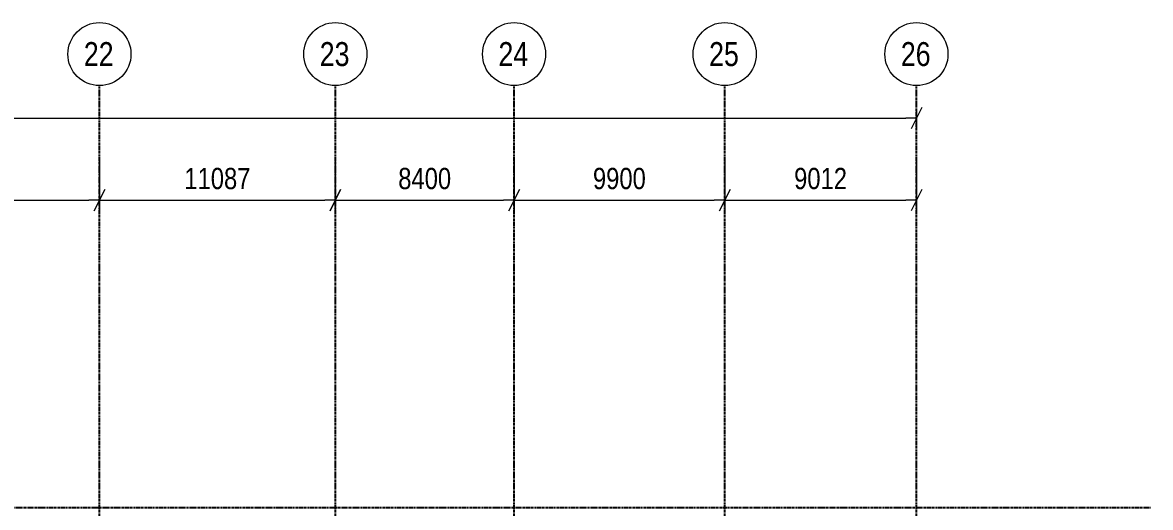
# Model space of a CAD drawing. Header units: millimetres. Extents: x -677815 to 406757, y -145898 to 39000.
# Drawn here: x 227987 to 280998, y 16200 to 38995 of the extents above; entities that cross this region are included whole.
import ezdxf
from ezdxf.enums import TextEntityAlignment as Align

# ---------------------------------------------------------------- set-up
doc = ezdxf.new("R2010")
doc.units = ezdxf.units.MM
doc.header["$LTSCALE"] = 8
doc.linetypes.add('Xref building Toll$0$Grid Line', pattern=[22.225, 12.7, -3.175, 3.175, -3.175])
doc.layers.add('Xref building Toll$0$annotation - dimensions', color=8, linetype='Continuous', lineweight=0)
doc.layers.add('Xref building Toll$0$annotation - text', color=7, linetype='Continuous', lineweight=0)
doc.layers.add('Xref building Toll$0$S-GRID', color=8, linetype='Continuous')
doc.styles.add('Xref building Toll$0$1 200 sub headings', font='arial.ttf', dxfattribs={"width": 0.821429, "height": 560})
doc.styles.add('Xref building Toll$0$1 500 general', font='arial.ttf', dxfattribs={"width": 0.870588, "height": 850})
doc.styles.add('Xref building Toll$0$1 500 general_0', font='arial.ttf', dxfattribs={"width": 0.870588})
doc.dimstyles.new('Xref building Toll$0$1 500', dxfattribs={"dimtxt": 850, "dimasz": 425, "dimexe": 425, "dimexo": 0.0625, "dimgap": 425, "dimtad": 1, "dimdec": 0, "dimzin": 11, "dimdsep": 46, "dimtxsty": 'Xref building Toll$0$1 500 general', "dimblk": 'Xref building Toll$0$_Oblique_2.0', "dimcen": 0.09, "dimclrd": 256, "dimclre": 256, "dimadec": 4, "dimazin": 3, "dimtfac": 1, "dimtdec": 0, "dimtmove": 2, "dimatfit": 1, "dimldrblk": 'Xref building Toll$0$TerminatorOpen_2.0', "dimfxl": 1700, "dimfxlon": 1, "dimfrac": 2, "dimtolj": 1, "dimtzin": 11, "dimlwd": 0, "dimlwe": 0, "dimarcsym": 0})

# ---------------------------------------------------------------- blocks, each defined once
blk = doc.blocks.new('*U242')
at = {"layer": 'Xref building Toll$0$annotation - text', "linetype": 'Continuous', "lineweight": 13}
blk.add_circle((0, 0), 0.732, dxfattribs=at)
at = {"layer": 'Xref building Toll$0$annotation - text', "style": 'Xref building Toll$0$1 200 sub headings', "width": 0.8}
blk.add_text('24', height=0.5556, dxfattribs=at).set_placement((-0.017, 0), align=Align.MIDDLE_CENTER)
blk = doc.blocks.new('*U243')
at = {"layer": 'Xref building Toll$0$annotation - text', "linetype": 'Continuous', "lineweight": 13}
blk.add_circle((0, 0), 0.732, dxfattribs=at)
at = {"layer": 'Xref building Toll$0$annotation - text', "style": 'Xref building Toll$0$1 200 sub headings', "width": 0.8}
blk.add_text('26', height=0.5556, dxfattribs=at).set_placement((-0.017, 0), align=Align.MIDDLE_CENTER)
blk = doc.blocks.new('*U246')
at = {"layer": 'Xref building Toll$0$annotation - text', "linetype": 'Continuous', "lineweight": 13}
blk.add_circle((0, 0), 0.732, dxfattribs=at)
at = {"layer": 'Xref building Toll$0$annotation - text', "style": 'Xref building Toll$0$1 200 sub headings', "width": 0.8}
blk.add_text('22', height=0.5556, dxfattribs=at).set_placement((-0.017, 0), align=Align.MIDDLE_CENTER)
blk = doc.blocks.new('*U247')
at = {"layer": 'Xref building Toll$0$annotation - text', "linetype": 'Continuous', "lineweight": 13}
blk.add_circle((0, 0), 0.732, dxfattribs=at)
at = {"layer": 'Xref building Toll$0$annotation - text', "style": 'Xref building Toll$0$1 200 sub headings', "width": 0.8}
blk.add_text('23', height=0.5556, dxfattribs=at).set_placement((-0.017, 0), align=Align.MIDDLE_CENTER)
blk = doc.blocks.new('*U248')
at = {"layer": 'Xref building Toll$0$annotation - text', "linetype": 'Continuous', "lineweight": 13}
blk.add_circle((0, 0), 0.732, dxfattribs=at)
at = {"layer": 'Xref building Toll$0$annotation - text', "style": 'Xref building Toll$0$1 200 sub headings', "width": 0.8}
blk.add_text('25', height=0.5556, dxfattribs=at).set_placement((-0.017, 0), align=Align.MIDDLE_CENTER)
blk = doc.blocks.new('Xref building Toll$0$_Oblique_2.0')
at = {"color": 0, "linetype": 'ByBlock', "lineweight": -2}
for p, q in [((0, 0), (-1, 0)), ((0.5, 1), (-0.5, -1))]:
    blk.add_line(p, q, dxfattribs=at)
blk = doc.blocks.new('*D281')
at = {"layer": 'Defpoints', "color": 0, "linetype": 'Continuous', "transparency": 16777216}
for p in [(-302993, 270238), (-32993, 270161), (-32993, 269803)]:
    blk.add_point(p, dxfattribs=at)
at = {"layer": 'Xref building Toll$0$annotation - dimensions', "linetype": 'Continuous', "lineweight": 0, "transparency": 16777216}
for p, q in [((-302993, 270238), (-302993, 269303)), ((-32993, 270160), (-32993, 269303)), ((-302493, 269803), (-33493, 269803))]:
    blk.add_line(p, q, dxfattribs=at)
at = {"layer": 'Xref building Toll$0$annotation - dimensions', "linetype": 'Continuous', "lineweight": 0, "transparency": 16777216, "xscale": 500, "yscale": 500, "zscale": 500, "rotation": 180}
blk.add_blockref('Xref building Toll$0$_Oblique_2.0', (-302993, 269803), dxfattribs=at)
at = {"layer": 'Xref building Toll$0$annotation - dimensions', "linetype": 'Continuous', "lineweight": 0, "transparency": 16777216, "xscale": 500, "yscale": 500, "zscale": 500}
blk.add_blockref('Xref building Toll$0$_Oblique_2.0', (-32993, 269803), dxfattribs=at)
at = {"layer": 'Xref building Toll$0$annotation - dimensions', "color": 0, "linetype": 'Continuous', "lineweight": 0, "transparency": 16777216, "insert": (-167993, 270814), "char_height": 1000, "attachment_point": 5, "style": 'Xref building Toll$0$1 500 general_0'}
blk.add_mtext('\\A1;\\H1x;\\W0.8;270000', dxfattribs=at)
blk = doc.blocks.new('Xref building Toll$0$TerminatorOpen_2.0')
at = {"color": 0, "linetype": 'ByBlock', "lineweight": -2}
for q in [(-1, 1), (-1, 0), (-1, -1)]:
    blk.add_line((0, 0), q, dxfattribs=at)
blk = doc.blocks.new('*D271')
at = {"layer": 'Defpoints', "color": 0, "linetype": 'Continuous', "transparency": 16777216}
for p in [(-82479, 271330), (-71392, 271330), (-71392, 265945)]:
    blk.add_point(p, dxfattribs=at)
at = {"layer": 'Xref building Toll$0$annotation - dimensions', "linetype": 'Continuous', "lineweight": 0, "transparency": 16777216}
for p, q in [((-82479, 267945), (-82479, 265445)), ((-71392, 267945), (-71392, 265445)), ((-81979, 265945), (-71892, 265945))]:
    blk.add_line(p, q, dxfattribs=at)
at = {"layer": 'Xref building Toll$0$annotation - dimensions', "linetype": 'Continuous', "lineweight": 0, "transparency": 16777216, "xscale": 500, "yscale": 500, "zscale": 500, "rotation": 180}
blk.add_blockref('Xref building Toll$0$_Oblique_2.0', (-82479, 265945), dxfattribs=at)
at = {"layer": 'Xref building Toll$0$annotation - dimensions', "linetype": 'Continuous', "lineweight": 0, "transparency": 16777216, "xscale": 500, "yscale": 500, "zscale": 500}
blk.add_blockref('Xref building Toll$0$_Oblique_2.0', (-71392, 265945), dxfattribs=at)
at = {"layer": 'Xref building Toll$0$annotation - dimensions', "color": 0, "linetype": 'Continuous', "lineweight": 0, "transparency": 16777216, "insert": (-76935, 266955), "char_height": 1000, "attachment_point": 5, "style": 'Xref building Toll$0$1 500 general_0'}
blk.add_mtext('\\A1;\\H1x;\\W0.8;11087', dxfattribs=at)
blk = doc.blocks.new('*D272')
at = {"layer": 'Defpoints', "color": 0, "linetype": 'Continuous', "transparency": 16777216}
for p in [(-71392, 271330), (-60305, 271330), (-60305, 265945)]:
    blk.add_point(p, dxfattribs=at)
at = {"layer": 'Xref building Toll$0$annotation - dimensions', "linetype": 'Continuous', "lineweight": 0, "transparency": 16777216}
for p, q in [((-71392, 267945), (-71392, 265445)), ((-60305, 267945), (-60305, 265445)), ((-70892, 265945), (-60805, 265945))]:
    blk.add_line(p, q, dxfattribs=at)
at = {"layer": 'Xref building Toll$0$annotation - dimensions', "linetype": 'Continuous', "lineweight": 0, "transparency": 16777216, "xscale": 500, "yscale": 500, "zscale": 500, "rotation": 180}
blk.add_blockref('Xref building Toll$0$_Oblique_2.0', (-71392, 265945), dxfattribs=at)
at = {"layer": 'Xref building Toll$0$annotation - dimensions', "linetype": 'Continuous', "lineweight": 0, "transparency": 16777216, "xscale": 500, "yscale": 500, "zscale": 500}
blk.add_blockref('Xref building Toll$0$_Oblique_2.0', (-60305, 265945), dxfattribs=at)
at = {"layer": 'Xref building Toll$0$annotation - dimensions', "color": 0, "linetype": 'Continuous', "lineweight": 0, "transparency": 16777216, "insert": (-65848, 266955), "char_height": 1000, "attachment_point": 5, "style": 'Xref building Toll$0$1 500 general_0'}
blk.add_mtext('\\A1;\\H1x;\\W0.8;11087', dxfattribs=at)
blk = doc.blocks.new('*D273')
at = {"layer": 'Defpoints', "color": 0, "linetype": 'Continuous', "transparency": 16777216}
for p in [(-60305, 271330), (-51905, 271330), (-51905, 265945)]:
    blk.add_point(p, dxfattribs=at)
at = {"layer": 'Xref building Toll$0$annotation - dimensions', "linetype": 'Continuous', "lineweight": 0, "transparency": 16777216}
for p, q in [((-60305, 267945), (-60305, 265445)), ((-51905, 267945), (-51905, 265445)), ((-59805, 265945), (-52405, 265945))]:
    blk.add_line(p, q, dxfattribs=at)
at = {"layer": 'Xref building Toll$0$annotation - dimensions', "linetype": 'Continuous', "lineweight": 0, "transparency": 16777216, "xscale": 500, "yscale": 500, "zscale": 500, "rotation": 180}
blk.add_blockref('Xref building Toll$0$_Oblique_2.0', (-60305, 265945), dxfattribs=at)
at = {"layer": 'Xref building Toll$0$annotation - dimensions', "linetype": 'Continuous', "lineweight": 0, "transparency": 16777216, "xscale": 500, "yscale": 500, "zscale": 500}
blk.add_blockref('Xref building Toll$0$_Oblique_2.0', (-51905, 265945), dxfattribs=at)
at = {"layer": 'Xref building Toll$0$annotation - dimensions', "color": 0, "linetype": 'Continuous', "lineweight": 0, "transparency": 16777216, "insert": (-56105, 266955), "char_height": 1000, "attachment_point": 5, "style": 'Xref building Toll$0$1 500 general_0'}
blk.add_mtext('\\A1;\\H1x;\\W0.8;8400', dxfattribs=at)
blk = doc.blocks.new('*D274')
at = {"layer": 'Defpoints', "color": 0, "linetype": 'Continuous', "transparency": 16777216}
for p in [(-51905, 271330), (-42005, 271330), (-42005, 265945)]:
    blk.add_point(p, dxfattribs=at)
at = {"layer": 'Xref building Toll$0$annotation - dimensions', "linetype": 'Continuous', "lineweight": 0, "transparency": 16777216}
for p, q in [((-51905, 267945), (-51905, 265445)), ((-42005, 267945), (-42005, 265445)), ((-51405, 265945), (-42505, 265945))]:
    blk.add_line(p, q, dxfattribs=at)
at = {"layer": 'Xref building Toll$0$annotation - dimensions', "linetype": 'Continuous', "lineweight": 0, "transparency": 16777216, "xscale": 500, "yscale": 500, "zscale": 500, "rotation": 180}
blk.add_blockref('Xref building Toll$0$_Oblique_2.0', (-51905, 265945), dxfattribs=at)
at = {"layer": 'Xref building Toll$0$annotation - dimensions', "linetype": 'Continuous', "lineweight": 0, "transparency": 16777216, "xscale": 500, "yscale": 500, "zscale": 500}
blk.add_blockref('Xref building Toll$0$_Oblique_2.0', (-42005, 265945), dxfattribs=at)
at = {"layer": 'Xref building Toll$0$annotation - dimensions', "color": 0, "linetype": 'Continuous', "lineweight": 0, "transparency": 16777216, "insert": (-46955, 266955), "char_height": 1000, "attachment_point": 5, "style": 'Xref building Toll$0$1 500 general_0'}
blk.add_mtext('\\A1;\\H1x;\\W0.8;9900', dxfattribs=at)
blk = doc.blocks.new('*D275')
at = {"layer": 'Defpoints', "color": 0, "linetype": 'Continuous', "transparency": 16777216}
for p in [(-42005, 271330), (-32993, 271330), (-32993, 265945)]:
    blk.add_point(p, dxfattribs=at)
at = {"layer": 'Xref building Toll$0$annotation - dimensions', "linetype": 'Continuous', "lineweight": 0, "transparency": 16777216}
for p, q in [((-42005, 267945), (-42005, 265445)), ((-32993, 267945), (-32993, 265445)), ((-41505, 265945), (-33493, 265945))]:
    blk.add_line(p, q, dxfattribs=at)
at = {"layer": 'Xref building Toll$0$annotation - dimensions', "linetype": 'Continuous', "lineweight": 0, "transparency": 16777216, "xscale": 500, "yscale": 500, "zscale": 500, "rotation": 180}
blk.add_blockref('Xref building Toll$0$_Oblique_2.0', (-42005, 265945), dxfattribs=at)
at = {"layer": 'Xref building Toll$0$annotation - dimensions', "linetype": 'Continuous', "lineweight": 0, "transparency": 16777216, "xscale": 500, "yscale": 500, "zscale": 500}
blk.add_blockref('Xref building Toll$0$_Oblique_2.0', (-32993, 265945), dxfattribs=at)
at = {"layer": 'Xref building Toll$0$annotation - dimensions', "color": 0, "linetype": 'Continuous', "lineweight": 0, "transparency": 16777216, "insert": (-37499, 266955), "char_height": 1000, "attachment_point": 5, "style": 'Xref building Toll$0$1 500 general_0'}
blk.add_mtext('\\A1;\\H1x;\\W0.8;9012', dxfattribs=at)
blk = doc.blocks.new('Xref building Toll$0$Toll Grids')
at = {"layer": 'Xref building Toll$0$S-GRID', "linetype": 'Xref building Toll$0$Grid Line'}
for p, q in [((231601, -125373.3), (231601, 36031.5)), ((242688, -125373.3), (242688, 36031.5)), ((251088, -125373.3), (251088, 36031.5)), ((260988, -125373.3), (260988, 36031.5)), ((270000, -125373.3), (270000, 36031.5)), ((224843, 16200), (280997.7, 16200))]:
    blk.add_line(p, q, dxfattribs=at)
at = {"layer": 'Xref building Toll$0$annotation - text', "xscale": 2025, "yscale": 2025, "zscale": 2025}
for name, p in [('*U246', (231601, 37513.4)), ('*U247', (242688, 37513.4)), ('*U242', (251088, 37513.4)), ('*U248', (260988, 37513.4)), ('*U243', (270000, 37513.4))]:
    blk.add_blockref(name, p, dxfattribs=at)
at = {"layer": 'Xref building Toll$0$annotation - dimensions', "linetype": 'Continuous', "lineweight": 0}
for base, p1, p2, picture, middle in [((270000, 34504.6), (0, 34939.4), (270000, 34861.8), '*D281', (135000, 35515.1)), ((231601, 30645.8), (220514, 36031.5), (231601, 36031.5), '*D271', (226057.5, 31656.4)), ((242688, 30645.8), (231601, 36031.5), (242688, 36031.5), '*D272', (237144.5, 31656.4)), ((251088, 30645.8), (242688, 36031.5), (251088, 36031.5), '*D273', (246888, 31656.4)), ((260988, 30645.8), (251088, 36031.5), (260988, 36031.5), '*D274', (256038, 31656.4)), ((270000, 30645.8), (260988, 36031.5), (270000, 36031.5), '*D275', (265494, 31656.4))]:
    dim = blk.add_linear_dim(base=base, p1=p1, p2=p2, text='\\H1x;\\W0.8;<>', dimstyle='Xref building Toll$0$1 500', override={"dimtxt": 1000, "dimasz": 500, "dimexe": 500, "dimgap": 500, "dimtxsty": 'Xref building Toll$0$1 500 general_0', "dimatfit": 3, "dimfxl": 2000}, dxfattribs=at)
    dim.commit()
    dim.dimension.update_dxf_attribs({"geometry": picture, "text_midpoint": middle, "insert": (302992.6, -235298.7)})
blk = doc.blocks.new('Xref building Toll')
blk.add_blockref('Xref building Toll$0$Toll Grids', (0, 0))

msp = doc.modelspace()

# ---------------------------------------------------------------- block references
msp.add_blockref('Xref building Toll', (0, 0))

doc.saveas('drawing.dxf')
